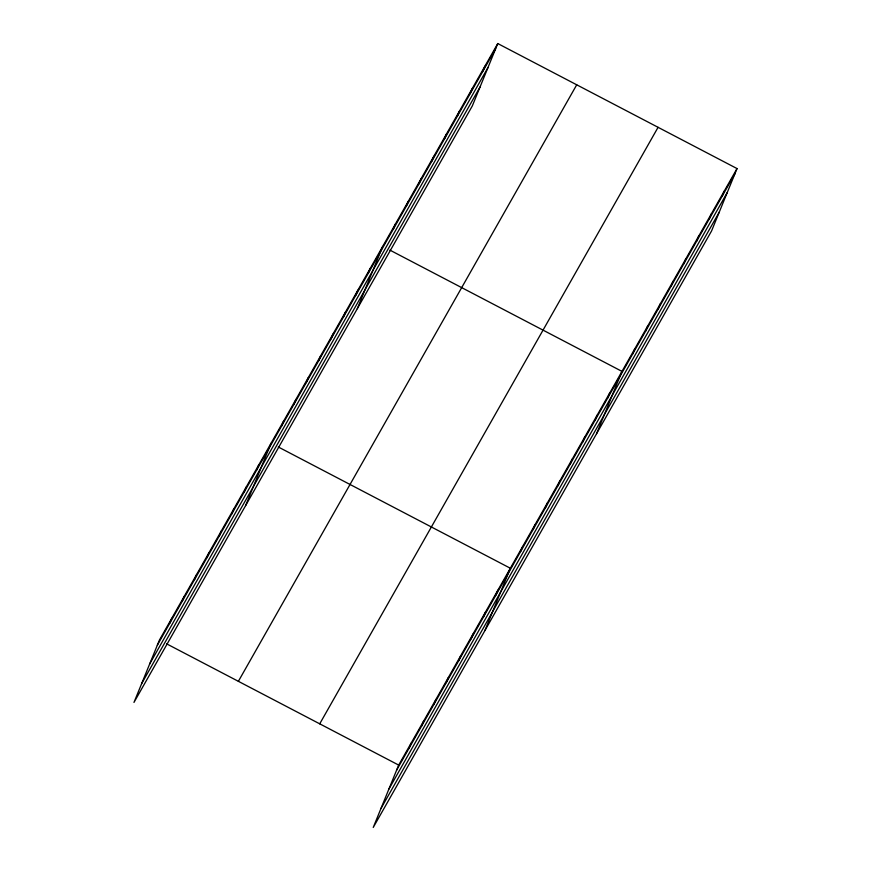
<?xml version="1.0" encoding="UTF-8"?>
<svg xmlns="http://www.w3.org/2000/svg" width="871" height="871" viewBox="0 0 871 871"><rect width="100%" height="100%" fill="white"/><g stroke="black" fill="none" stroke-linecap="round" stroke-linejoin="round"><path stroke-width="1.31" d="M169.736 623.309L171.827 618.192M182.148 601.436L184.227 596.319M194.549 579.563L196.639 574.446M206.96 557.69L209.04 552.573M219.361 535.817L221.452 530.7M231.773 513.944L233.853 508.827M244.174 492.071L246.264 486.965M256.586 470.198L258.665 465.092M245.622 505.572L271.077 443.219M281.398 426.452L283.478 421.346M293.799 404.58L295.89 399.473M306.211 382.707L308.29 377.6M318.612 360.834L320.702 355.727M331.024 338.961L333.103 333.854M343.424 317.098L345.515 311.981M355.836 295.225L357.916 290.108M368.237 273.352L370.327 268.235M357.284 308.726L382.728 246.362M393.431 228.942L395.51 223.825M406.213 206.405L408.292 201.299M418.995 183.868L421.074 178.762M431.776 161.331L433.856 156.225M444.558 138.805L446.638 133.688M457.34 116.268L459.42 111.15M470.122 93.73L472.202 88.624M482.904 71.193L484.984 66.087M497.766 43.55L472.322 105.914L133.971 702.429L159.426 640.065L497.766 43.55L737.029 168.571L711.574 230.935L373.234 827.45L398.678 765.086L737.029 168.571M409 748.331L411.09 743.213M421.412 726.458L423.491 721.34M433.812 704.585L435.903 699.478M446.224 682.712L448.304 677.605M458.625 660.839L460.715 655.732M471.037 638.966L473.116 633.859M483.438 617.093L485.528 611.986M495.839 595.22L497.929 590.113M484.886 630.604L510.341 568.24L278.252 446.965M520.651 551.474L522.742 546.367M533.063 529.601L535.142 524.494M545.464 507.739L547.554 502.621M557.875 485.866L559.955 480.748M570.276 463.993L572.367 458.875M582.688 442.12L584.768 437.002M595.089 420.247L597.179 415.129M607.501 398.374L609.58 393.257M596.537 433.747L621.992 371.394L389.903 250.119M632.684 353.964L634.774 348.857M645.465 331.426L647.556 326.32M658.247 308.9L660.338 303.783M671.029 286.363L673.12 281.246M683.811 263.826L685.902 258.709M696.593 241.289L698.684 236.183M709.375 218.752L711.465 213.645M722.157 196.215L724.247 191.108M157.335 645.182L495.686 48.656M149.627 664.072L487.978 67.557M141.679 683.539L480.03 87.013M238.371 681.329L576.722 84.803M319.722 723.834L658.073 127.318M396.599 770.204L734.939 173.688M388.891 789.093L727.231 192.578M380.943 808.56L719.294 212.045M166.601 643.821L398.678 765.086"/></g></svg>
